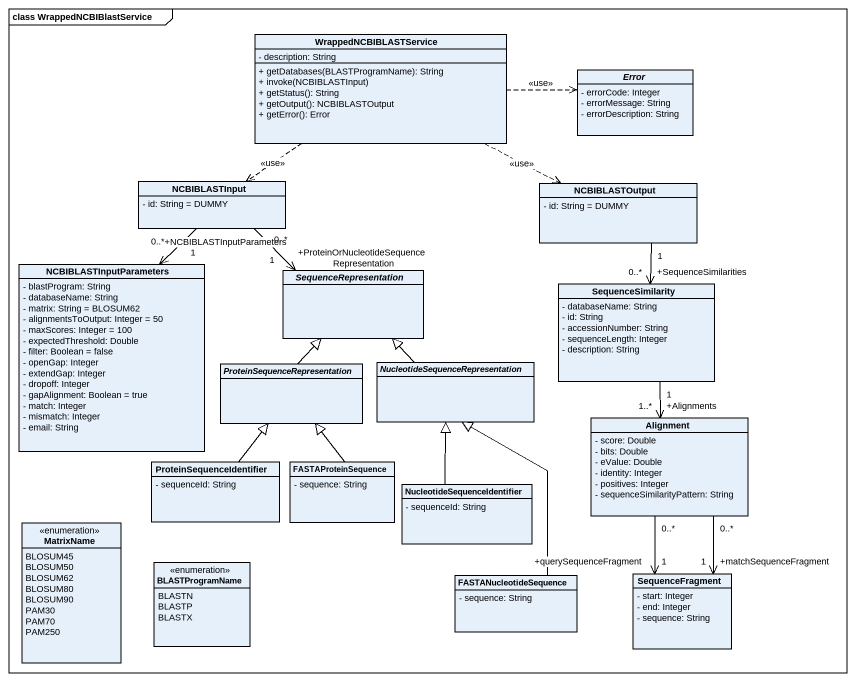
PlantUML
@startuml
mainframe class WrappedNCBIBlastService
hide circle
hide empty members
skinparam classAttributeIconSize 0
class WrappedNCBIBLASTService {
  - description: String
  + getDatabases(BLASTProgramName): String
  + invoke(NCBIBLASTInput)
  + getStatus(): String
  + getOutput(): NCBIBLASTOutput
  + getError(): Error
}
abstract class Error {
  - errorCode: Integer
  - errorMessage: String
  - errorDescription: String
}
class NCBIBLASTInput {
  - id: String = DUMMY
}
class NCBIBLASTOutput {
  - id: String = DUMMY
}
class NCBIBLASTInputParameters {
  - blastProgram: String
  - databaseName: String
  - matrix: String = BLOSUM62
  - alignmentsToOutput: Integer = 50
  - maxScores: Integer = 100
  - expectedThreshold: Double
  - filter: Boolean = false
  - openGap: Integer
  - extendGap: Integer
  - dropoff: Integer
  - gapAlignment: Boolean = true
  - match: Integer
  - mismatch: Integer
  - email: String
}
abstract class SequenceRepresentation
class SequenceSimilarity {
  - databaseName: String
  - id: String
  - accessionNumber: String
  - sequenceLength: Integer
  - description: String
}
abstract class "ProteinSequenceRepresentation" as ProteinSequenceRepresentatio
abstract class "NucleotideSequenceRepresentation" as NucleotideSequenceRepresenta
class Alignment {
  - score: Double
  - bits: Double
  - eValue: Double
  - identity: Integer
  - positives: Integer
  - sequenceSimilarityPattern: String
}
class ProteinSequenceIdentifier {
  - sequenceId: String
}
class FASTAProteinSequence {
  - sequence: String
}
class NucleotideSequenceIdentifier {
  - sequenceId: String
}
enum MatrixName {
  BLOSUM45
  BLOSUM50
  BLOSUM62
  BLOSUM80
  BLOSUM90
  PAM30
  PAM70
  PAM250
}
enum BLASTProgramName {
  BLASTN
  BLASTP
  BLASTX
}
class FASTANucleotideSequence {
  - sequence: String
}
class SequenceFragment {
  - start: Integer
  - end: Integer
  - sequence: String
}
WrappedNCBIBLASTService .right.> Error : <<use>>
WrappedNCBIBLASTService ..> NCBIBLASTInput : <<use>>
WrappedNCBIBLASTService .right.> NCBIBLASTOutput : <<use>>
NCBIBLASTInput "0..*" --> "+NCBIBLASTInputParameters\n1" NCBIBLASTInputParameters
NCBIBLASTInput "0..*" --> "+ProteinOrNucleotideSequenceRepresentation\n1" SequenceRepresentation
NCBIBLASTOutput "1" --> "+SequenceSimilarities\n0..*" SequenceSimilarity
SequenceSimilarity "1" --> "+Alignments\n1..*" Alignment
ProteinSequenceRepresentatio -up-|> SequenceRepresentation
NucleotideSequenceRepresenta -up-|> SequenceRepresentation
Alignment "0..*" --> "+matchSequenceFragment\n1" SequenceFragment
Alignment "0..*" --> "+querySequenceFragment\n1" SequenceFragment
ProteinSequenceIdentifier -up-|> ProteinSequenceRepresentatio
FASTAProteinSequence -up-|> ProteinSequenceRepresentatio
NucleotideSequenceIdentifier -up-|> NucleotideSequenceRepresenta
FASTANucleotideSequence -up-|> NucleotideSequenceRepresenta
@enduml
